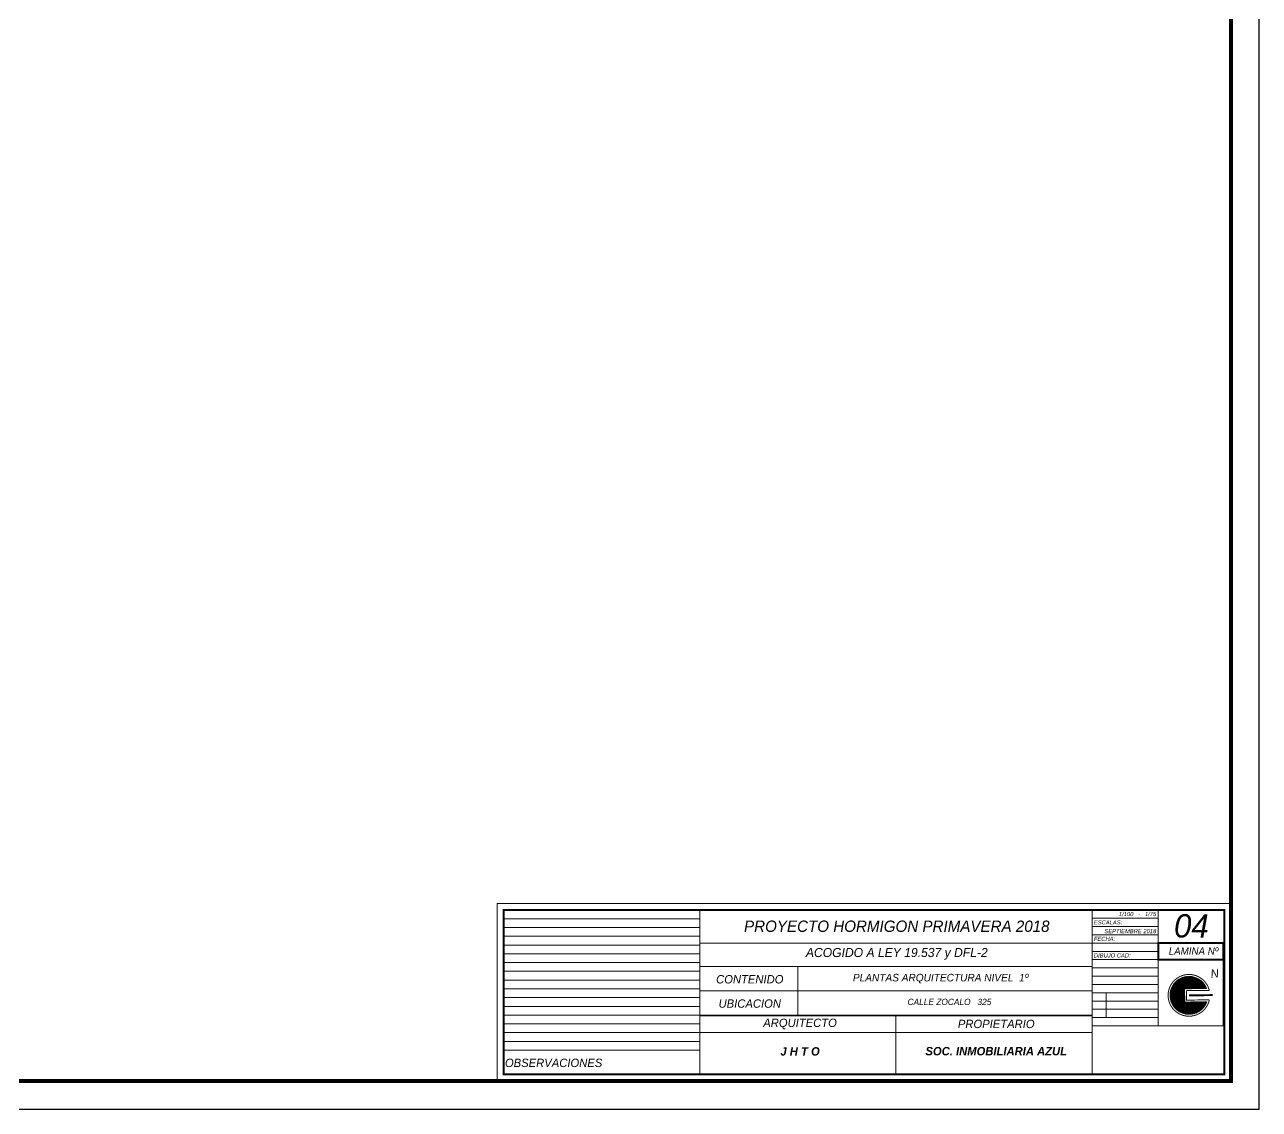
# Model space of a CAD drawing. Header units: millimetres. Extents: x 1217 to 2428, y 234 to 779.
# Drawn here: x 2384.86 to 2428.46, y 332.44 to 370.74 of the extents above; entities that cross this region are included whole.
import ezdxf

# ---------------------------------------------------------------- set-up
doc = ezdxf.new("R2010")
doc.units = ezdxf.units.MM
doc.layers.get('0').update_dxf_attribs({"lineweight": 5})
doc.layers.add('0.1', color=251, linetype='Continuous')
doc.styles.get("Standard").update_dxf_attribs({"font": 'arial.ttf'})

msp = doc.modelspace()

# ---------------------------------------------------------------- hatches: boundary and pattern name
h = msp.add_hatch()
h.set_pattern_fill('ANSI31', color=256, scale=0.003706, angle=702.803715, style=0)
h.set_pattern_definition([(45.600571, (2294.421321, 162.118993), (0.0084065229, -0.00823211136), [])])
h.paths.add_polyline_path([(2426.60075, 336.70593), (2425.82004, 336.69774), (2425.82497, 336.22716), (2426.60568, 336.23534, -5.50396518)])

# ---------------------------------------------------------------- linework, layer by layer
for p, q in [((2408.70012, 339.4772, 0), (2401.77238, 339.4772, 0)), ((2408.70012, 337.10348, 0), (2408.70012, 339.4772, 0)), ((2408.70012, 339.4772, 0), (2424.89237, 339.4772, 0)), ((2424.89237, 337.72461, 0), (2424.89237, 339.4772, 0)), ((2424.89237, 339.4772, 0), (2427.22915, 339.4772, 0)), ((2427.22915, 335.38783, 0), (2427.22915, 339.4772, 0)), ((2408.70012, 339.168, 0), (2401.77238, 339.168, 0)), ((2408.70012, 338.8588, 0), (2401.77238, 338.8588, 0)), ((2408.70012, 338.81914, 0), (2408.70012, 335.38783, 0)), ((2422.55559, 338.893, 0), (2424.89237, 338.893, 0)), ((2408.70012, 338.5496, 0), (2401.77238, 338.5496, 0)), ((2422.55559, 338.6009, 0), (2424.89237, 338.6009, 0)), ((2408.70012, 338.2404, 0), (2401.77238, 338.2404, 0)), ((2422.55559, 338.30881, 0), (2424.89237, 338.30881, 0)), ((2422.55559, 338.01671, 0), (2424.89237, 338.01671, 0)), ((2424.89237, 338.30881, 0), (2427.22915, 338.30881, 0)), ((2408.70012, 337.9312, 0), (2401.77238, 337.9312, 0)), ((2408.70012, 337.622, 0), (2401.77238, 337.622, 0)), ((2422.55559, 337.72461, 0), (2424.89237, 337.72461, 0)), ((2424.89237, 335.38783, 0), (2424.89237, 337.72461, 0)), ((2424.89237, 337.72461, 0), (2427.22915, 337.72461, 0)), ((2408.70012, 337.3128, 0), (2401.77238, 337.3128, 0)), ((2408.70012, 335.38783, 0), (2408.70012, 337.10348, 0)), ((2408.70012, 337.10348, 0), (2408.70012, 333.67218, 0)), ((2422.55559, 337.43251, 0), (2424.89237, 337.43251, 0)), ((2422.55559, 337.14042, 0), (2424.89237, 337.14042, 0)), ((2427.22915, 333.67218, 0), (2427.22915, 337.10348, 0)), ((2408.70012, 337.0036, 0), (2401.77238, 337.0036, 0)), ((2408.70012, 337.0036, 0), (2401.77238, 337.0036, 0)), ((2408.70012, 336.6944, 0), (2401.77238, 336.6944, 0)), ((2422.55559, 336.84832, 0), (2424.89237, 336.84832, 0)), ((2408.70012, 336.3852, 0), (2401.77238, 336.3852, 0)), ((2422.55559, 336.55622, 0), (2424.89237, 336.55622, 0)), ((2422.55559, 336.26413, 0), (2424.89237, 336.26413, 0)), ((2423.0467, 335.67993, 0), (2423.0467, 336.55622, 0)), ((2408.70012, 336.076, 0), (2401.77238, 336.076, 0)), ((2408.70012, 335.7668, 0), (2401.77238, 335.7668, 0)), ((2411.68277, 335.7668, 0), (2408.70012, 335.7668, 0)), ((2411.68277, 335.7668, 0), (2422.55559, 335.7668, 0)), ((2422.55559, 335.97203, 0), (2424.89237, 335.97203, 0)), ((2408.70012, 335.45761, 0), (2401.77238, 335.45761, 0)), ((2422.55559, 335.67993, 0), (2424.89237, 335.67993, 0)), ((2408.70012, 335.14841, 0), (2401.77238, 335.14841, 0)), ((2422.55559, 335.15113, 0), (2415.62785, 335.15113, 0)), ((2408.70012, 334.83921, 0), (2401.77238, 334.83921, 0)), ((2408.70012, 334.53001, 0), (2401.77238, 334.53001, 0)), ((2408.70012, 334.53001, 0), (2401.77238, 334.53001, 0)), ((2408.70012, 333.67218, 0), (2427.22915, 333.67218, 0)), ((2422.55559, 333.67218, 0), (2408.70012, 333.67218, 0))]:
    msp.add_line(p, q)
at = {"elevation": 0}
for points in [[(2401.54076, 333.44057), (2427.46076, 333.44057), (2427.46076, 339.70881), (2401.54076, 339.70881)], [(2422.55559, 338.6009), (2424.89237, 338.6009), (2424.89237, 339.1851), (2422.55559, 339.1851)], [(2422.55559, 338.01671), (2424.89237, 338.01671), (2424.89237, 338.6009), (2422.55559, 338.6009)]]:
    msp.add_lwpolyline(points, close=True, dxfattribs=at)
for points, const_width in [([(2401.77238, 333.67218), (2427.22915, 333.67218), (2427.22915, 339.4772), (2401.77238, 339.4772)], 0.06863), ([(2408.70012, 333.67218), (2401.77238, 333.67218), (2401.77238, 339.4772), (2408.70012, 339.4772)], 0.03431), ([(2401.77238, 334.53001), (2408.70012, 334.53001), (2408.70012, 339.4772), (2401.77238, 339.4772)], 0.03431), ([(2408.70012, 338.30881), (2422.55559, 338.30881), (2422.55559, 339.4772), (2408.70012, 339.4772)], 0.03431), ([(2422.55559, 338.893), (2424.89237, 338.893), (2424.89237, 339.4772), (2422.55559, 339.4772)], 0.03431), ([(2422.55559, 338.30881), (2424.89237, 338.30881), (2424.89237, 338.893), (2422.55559, 338.893)], 0.03431), ([(2424.89237, 337.72461), (2427.1858, 337.72461), (2427.1858, 338.30881), (2424.89237, 338.30881)], 0.06863), ([(2422.55559, 336.55622), (2424.89237, 336.55622), (2424.89237, 337.72461), (2422.55559, 337.72461)], 0.03431), ([(2424.89237, 335.38783), (2427.1858, 335.38783), (2427.1858, 337.72461), (2424.89237, 337.72461)], 0.03431), ([(2408.70012, 336.62463), (2412.16398, 336.62463), (2412.16398, 337.48246), (2408.70012, 337.48246)], 0.03431), ([(2408.70012, 335.7668), (2412.16398, 335.7668), (2412.16398, 337.48246), (2408.70012, 337.48246)], 0.03431), ([(2408.70012, 335.7668), (2412.16398, 335.7668), (2412.16398, 336.62463), (2408.70012, 336.62463)], 0.03431), ([(2422.55559, 335.38783), (2427.22915, 335.38783), (2427.22915, 333.67218), (2422.55559, 333.67218)], 0.03431), ([(2422.55559, 333.67218), (2427.22915, 333.67218), (2427.22915, 335.38783), (2422.55559, 335.38783)], 0.03431), ([(2408.70012, 333.67218), (2422.55559, 333.67218), (2422.55559, 335.15113), (2408.70012, 335.15113)], 0.03431), ([(2401.77238, 333.67218), (2408.70012, 333.67218), (2408.70012, 334.53001), (2401.77238, 334.53001)], 0.03431)]:
    msp.add_lwpolyline(points, close=True, dxfattribs=dict(at, const_width=const_width))
for points, const_width in [([(2424.89237, 337.72461), (2424.89237, 339.4772), (2422.55559, 339.4772), (2422.55559, 337.72461)], 0.03431), ([(2412.16398, 337.48246), (2422.55559, 337.48246)], 0.03431), ([(2412.16398, 336.62463), (2422.55559, 336.62463)], 0.03431), ([(2422.55559, 336.56086), (2422.55559, 335.39247)], 0.03431), ([(2425.97707, 336.46407), (2426.81182, 336.47282)], 0.06863), ([(2422.55559, 335.73533), (2408.70012, 335.73533)], 0.03431), ([(2415.62785, 335.15113), (2415.62785, 335.73533)], 0.03431), ([(2415.62785, 333.67218), (2415.62785, 335.15113)], 0.03431)]:
    msp.add_lwpolyline(points, dxfattribs=dict(at, const_width=const_width))
at = {"const_width": 0.03431, "elevation": 0}
msp.add_lwpolyline([(2426.69376, 336.63827), (2425.88938, 336.62984), (2425.89287, 336.2965), (2426.69725, 336.30493, -8.73557818)], format="xyb", close=True, dxfattribs=at)
at = {"elevation": 0}
msp.add_lwpolyline([(2426.60075, 336.70593), (2425.82004, 336.69774), (2425.82497, 336.22716), (2426.60568, 336.23534, -5.50396518)], format="xyb", close=True, dxfattribs=at)
at = {"layer": '0.1', "ltscale": 3, "elevation": 0}
msp.add_lwpolyline([(2338.46076, 332.44057), (2428.46076, 332.44057), (2428.46076, 384.44057), (2338.46076, 384.44057)], close=True, dxfattribs=at)
at = {"layer": '0.1', "ltscale": 3, "const_width": 0.15, "elevation": 0}
msp.add_lwpolyline([(2339.46076, 333.44057), (2427.46076, 333.44057), (2427.46076, 383.44057), (2339.46076, 383.44057)], close=True, dxfattribs=at)

# ---------------------------------------------------------------- texts
for s, insert, char_height, width, attachment_point in [('{\\fCentury Gothic|b0|i1|c0|p34;\\C252;1/100   -   1/75}', (2424.82132, 339.33411, 0), 0.1482323, 1.711074, 6), ('{\\fCentury Gothic|b0|i1|c0|p34;04}', (2426.06214, 338.91277, 0), 0.8235127, 6.7062148, 5), ('{\\fCentury Gothic|b0|i1|c0|p34;PROYECTO HORMIGON PRIMAVERA 2018}', (2415.65754, 338.90192, 0), 0.4, 16.0948265, 5), ('{\\fCentury Gothic|b0|i1|c0|p34;\\C0;ESCALAS:}', (2422.61834, 339.04201, 0), 0.1482323, 3.6150046, 4), ('{\\fCentury Gothic|b0|i1|c0|p34;\\C252;SEPTIEMBRE 2018}', (2424.82132, 338.73102, 0), 0.1482323, 1.7872521, 6), ('{\\fCentury Gothic|b0|i1|c0|p34;\\C0;FECHA:}', (2422.61834, 338.45781, 0), 0.1482323, 3.6150046, 4), ('{\\fCentury Gothic|b0|i1|c0|p34;ACOGIDO A LEY 19.537 y DFL-2}', (2415.65754, 337.92834, 0), 0.32, 16.0948265, 5), ('{\\fCentury Gothic|b0|i1|c0|p34;\\C256;DIBUJO CAD:}', (2422.61834, 337.87362, 0), 0.1482323, 3.6150046, 4), ('{\\fCentury Gothic|b0|i1|c0|p34;LAMINA Nº}', (2426.13795, 338.02736, 0), 0.2573477, 2.0956921, 5), ('{\\fCentury Gothic|b0|i1|c0|p34;\\C252;CONTENIDO}', (2410.46475, 337.03039, 0), 0.2964646, 7.2300091, 5), ('{\\fCentury Gothic|b0|i1|c0|p34;\\C252;PLANTAS ARQUITECTURA NIVEL  1º  }', (2420.30439, 337.22308, 0), 0.2668181, 14.8817848, 3), ('{\\fCentury Gothic|b0|i1|c0|p34;\\C252;UBICACION}', (2410.46475, 336.17256, 0), 0.2964646, 7.2300091, 5), ('{\\fCentury Gothic|b0|i1|c0|p34;\\C252;  CALLE ZOCALO   325}', (2418.99764, 336.34339, 0), 0.22, 14.8817848, 3), ('{\\fCentury Gothic|b0|i1|c0|p34;ARQUITECTO}', (2412.24117, 335.45388, 0), 0.2964646, 7.2300091, 5), ('{\\fCentury Gothic|b0|i1|c0|p34;PROPIETARIO}', (2419.16891, 335.45388, 0), 0.2964646, 7.2300091, 5), ('{\\fCentury Gothic|b1|i1|c0|p34;J H T O}', (2412.24117, 334.48402, 0), 0.2964646, 7.2300091, 5), ('{\\fCentury Gothic|b1|i1|c0|p34;SOC. INMOBILIARIA AZUL}', (2419.16891, 334.49188, 0), 0.2964646, 7.2300091, 5), ('{\\fCentury Gothic|b0|i1|c0|p34;\\C252;OBSERVACIONES}', (2403.53701, 334.07794, 0), 0.2964646, 7.2300091, 5)]:
    msp.add_mtext(s, dxfattribs=dict(insert=insert, char_height=char_height, width=width, attachment_point=attachment_point))
at = {"ltscale": 0.004, "insert": (2420.57227, 339.01029, 0), "char_height": 0.0014476, "width": 0.0491809, "attachment_point": 7}
msp.add_mtext('{\\fVerdana|b0|i0|c0|p34;PAVIMEN TO HORMIGON}', dxfattribs=at)
at = {"insert": (2426.88315, 337.23825, 0), "char_height": 0.2964646, "width": 7.2300091, "attachment_point": 5, "rotation": 6.774189}
msp.add_mtext('{\\fCentury Gothic|b0|i1|c0|p34;\\C252;N}', dxfattribs=at)

doc.saveas('drawing.dxf')
